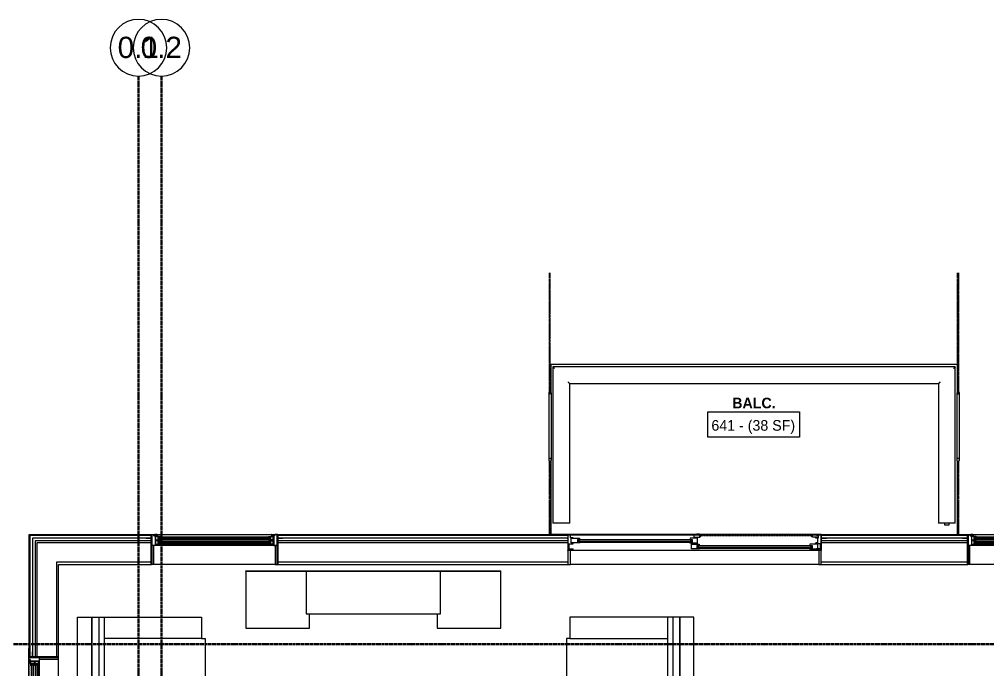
# Model space of a CAD drawing. Header units: inches. Extents: x -4093 to -1777, y 9773 to 12264.
# Drawn here: x -3862.9 to -3589.6, y 12080 to 12263.5 of the extents above; entities that cross this region are included whole.
import ezdxf

# ---------------------------------------------------------------- set-up
doc = ezdxf.new("R2010")
doc.units = ezdxf.units.IN
doc.header["$MEASUREMENT"] = 0
for name, pattern in [('Center 1_4_', [0.53125, 0.25, -0.09375, 0.09375, -0.09375]), ('Dash', [0.25, 0.125, -0.125]), ('Grid Line 1_2_', [0.875, 0.5, -0.125, 0.125, -0.125]), ('Hidden 1_8_', [0.1875, 0.125, -0.0625])]:
    doc.linetypes.add(name, pattern=pattern)
for name, color, linetype, lineweight in [('0-1', 7, 'Continuous', 5), ('0-2', 7, 'Continuous', 9), ('0-4', 165, 'Continuous', 5), ('A-AREA-IDEN', 2, 'Continuous', 9), ('A-DETL-CNTR', 5, 'Center 1_4_', 9), ('A-DETL-GENF', 92, 'Continuous', 18), ('A-DETL-GENF-2', 92, 'Continuous', 9), ('A-DETL-GENF-HDLN', 1, 'Dash', 9), ('A-DETL-HDLN', 90, 'Hidden 1_8_', 9), ('A-DOOR', 31, 'Continuous', 18), ('A-DOOR-4', 31, 'Continuous', 9), ('A-DOOR-FRAM-2', 31, 'Continuous', 9), ('A-FLOR-1', 7, 'Continuous', 9), ('A-FLOR-2', 192, 'Continuous', 9), ('A-FLOR-HRAL', 11, 'Continuous', 9), ('A-GLAZ', 151, 'Continuous', 18), ('A-GLAZ-1', 151, 'Continuous', 9), ('A-GLAZ-2', 151, 'Continuous', 30), ('A-WALL', 113, 'Continuous', 18), ('A-WALL-3', 113, 'Continuous', 9), ('I-FURN', 30, 'Continuous', 9), ('I-FURN-1', 7, 'Continuous', 9), ('S-BEAM', 12, 'Continuous', 9), ('S-GRID-1', 1, 'Grid Line 1_2_', 30), ('S-GRID-IDEN', 1, 'Continuous', 9), ('S-GRID-IDEN-1', 147, 'Continuous', 9)]:
    doc.layers.add(name, color=color, linetype=linetype, lineweight=lineweight)
doc.styles.add('Arial_1', font='arial.ttf', dxfattribs={"height": 6})
doc.styles.add('Century Gothic_1', font='ufonts.com_century-gothic.ttf', dxfattribs={"height": 3})
doc.styles.add('Century Gothic_B', font='GOTHICB.TTF', dxfattribs={"height": 3})

# ---------------------------------------------------------------- blocks, each defined once
blk = doc.blocks.new('Entertainment_Center_14771 - Entertainment_Center_14771-1352616-BACKGROUND - 3RD FLOOR')
at = {"layer": 'I-FURN-1'}
for p, q in [((-36, 6.12), (-19, 6.12)), ((-36, 6), (-36, 6.12)), ((-19, 6), (-36, 6)), ((-19, 6), (-36, 6)), ((-36, 6), (-36, -10)), ((-19, 6.12), (19, 6.12)), ((-19, 6), (-19, 6.12)), ((19, 6), (-19, 6)), ((19, 6), (-19, 6)), ((-19, 6), (-19, -6)), ((19, 6.12), (36, 6.12)), ((19, 6.12), (19, 6)), ((36, 6), (19, 6)), ((19, -6), (19, 6)), ((36, 6), (19, 6)), ((36, 6), (36, 6.12)), ((36, -10), (36, 6)), ((-19, -6), (19, -6)), ((-18, -10), (-18, -6)), ((18, -6), (18, -10)), ((-36, -10), (-18, -10)), ((-35.34, -10), (-35.34, -10.03)), ((-35.34, -10.03), (-34.85, -10.03)), ((-34.85, -10.03), (-34.85, -10)), ((-19.66, -10), (-19.66, -10.03)), ((-19.66, -10.03), (-18.66, -10.03)), ((-18.66, -10.03), (-18.66, -10)), ((18, -10), (36, -10)), ((18.66, -10), (18.66, -10.03)), ((18.66, -10.03), (19.66, -10.03)), ((19.66, -10.03), (19.66, -10)), ((34.85, -10), (34.85, -10.03)), ((34.85, -10.03), (35.34, -10.03)), ((35.34, -10.03), (35.34, -10))]:
    blk.add_line(p, q, dxfattribs=at)
blk = doc.blocks.new('Couch-Both_Arms-Generic - 2-1523460-BACKGROUND - 3RD FLOOR')
at = {"layer": 'I-FURN'}
for p, q in [((-24, 17.5), (-18, 17.5)), ((-24, -10), (-24, 17.5)), ((-18, 18.5), (18, 18.5)), ((-18, 17.5), (-18, 18.5)), ((-18, 17.5), (-18, -10)), ((18, 18.5), (18, 17.5)), ((18, 17.5), (24, 17.5)), ((18, -10), (18, 17.5)), ((24, 17.5), (24, -10)), ((-24, -10), (24, -10)), ((-24, -13.5), (-24, -10)), ((24, -10), (24, -13.5)), ((-24, -11.5), (24, -11.5)), ((-24, -13.5), (24, -13.5)), ((24, -13.5), (-24, -13.5))]:
    blk.add_line(p, q, dxfattribs=at)
at = {"layer": 'I-FURN-1'}
for p, q in [((-24, -17.5), (-24, -13.5)), ((24, -13.5), (24, -17.5)), ((24, -17.5), (-24, -17.5))]:
    blk.add_line(p, q, dxfattribs=at)
blk = doc.blocks.new('Couch-Both_Arms-Generic - 2-1352635-BACKGROUND - 3RD FLOOR')
at = {"layer": 'I-FURN'}
for p, q in [((-24, 13.5), (24, 13.5)), ((24, 13.5), (-24, 13.5)), ((-24, 13.5), (-24, 10)), ((-24, 11.5), (24, 11.5)), ((24, 10), (24, 13.5)), ((-24, 10), (-24, -17.5)), ((-24, 10), (24, 10)), ((-18, -17.5), (-18, 10)), ((18, 10), (18, -17.5)), ((24, -17.5), (24, 10)), ((-24, -17.5), (-18, -17.5)), ((-18, -17.5), (-18, -18.5)), ((-18, -18.5), (18, -18.5)), ((18, -18.5), (18, -17.5)), ((18, -17.5), (24, -17.5))]:
    blk.add_line(p, q, dxfattribs=at)
at = {"layer": 'I-FURN-1'}
for p, q in [((24, 17.5), (-24, 17.5)), ((-24, 17.5), (-24, 13.5)), ((24, 13.5), (24, 17.5))]:
    blk.add_line(p, q, dxfattribs=at)
blk = doc.blocks.new('CTR - 1st Phase - Unit Layouts_rvt-1-BACKGROUND - 3RD FLOOR')
at = {"layer": 'A-FLOR-1'}
blk.add_line((-3637.26, 12109.71), (-3707.39, 12109.71), dxfattribs=at)
at = {"layer": '0-2'}
blk.add_blockref('Entertainment_Center_14771 - Entertainment_Center_14771-1352616-BACKGROUND - 3RD FLOOR', (-3763.01, 12101.74), dxfattribs=at)
for name, p, rotation in [('Couch-Both_Arms-Generic - 2-1523460-BACKGROUND - 3RD FLOOR', (-3829, 12070.79), 270.0000000000335), ('Couch-Both_Arms-Generic - 2-1352635-BACKGROUND - 3RD FLOOR', (-3690, 12070.79), 270.0000000000175)]:
    blk.add_blockref(name, p, dxfattribs=dict(at, rotation=rotation))
blk = doc.blocks.new('Grid - Grid Head - Circle-1738874-BACKGROUND - 3RD FLOOR')
at = {"layer": 'S-GRID-IDEN-1'}
for start, end in [(360, 180), (180, 360)]:
    blk.add_arc((0, 0), 0.25, start, end, dxfattribs=at)
blk = doc.blocks.new('CTR - 1st Phase - Structure_rvt-1-BACKGROUND - 3RD FLOOR')
at = {"layer": 'S-GRID-1'}
for p, q in [((-3829.32, 9772.61), (-3829.32, 12247.5)), ((-3822.82, 9772.61), (-3822.82, 12247.5)), ((-1777.25, 12087.19), (-4076.95, 12087.19))]:
    blk.add_line(p, q, dxfattribs=at)
at = {"layer": '0-4', "xscale": 31.99999999999999, "yscale": 31.99999999999999, "zscale": 31.99999999999999}
for p in [(-3829.32, 12255.5), (-3822.82, 12255.5)]:
    blk.add_blockref('Grid - Grid Head - Circle-1738874-BACKGROUND - 3RD FLOOR', p, dxfattribs=at)
at = {"layer": 'S-GRID-IDEN', "char_height": 6, "width": 14.14, "attachment_point": 1, "style": 'Arial_1'}
for s, insert in [('0.1', (-3835.2, 12258.6)), ('0.2', (-3828.7, 12258.6))]:
    blk.add_mtext(s, dxfattribs=dict(at, insert=insert))
blk = doc.blocks.new('Door-Sliding-Marvin-2_Panel_Patio_Door-Essential - LR-MARVIN ESSENTIAL SLIDING - 6_-0_X6_-10_ - 3RD FLOOR-3441016-BACKGROUND - 3RD FLOOR')
at = {"layer": 'A-DETL-GENF'}
for p, q in [((-37.25, 3.19), (-37.25, 3.23)), ((-35.75, 3.23), (-37.25, 3.23)), ((-35.91, 3.19), (-37.25, 3.19)), ((-35.91, 3.19), (-35.91, 3.08)), ((-35.75, 3.08), (-35.91, 3.08)), ((-35, 4.28), (-35.75, 4.28)), ((-35.75, 4.28), (-35.75, -0.19)), ((-35, 3.31), (-35, 4.28)), ((-34.25, 3.31), (-35, 3.31)), ((-34.81, 3.19), (-32.46, 3.19)), ((-34.81, 1.94), (-34.81, 3.19)), ((-34.25, 3.19), (-34.25, 3.31)), ((-32.38, 2.87), (-33.09, 2.87)), ((-33.09, 2.87), (-33.09, 2.12)), ((-32.98, 2.87), (-0.77, 2.87)), ((-32.98, 2.72), (-32.98, 2.87)), ((-32.46, 3.19), (-32.38, 2.87)), ((-1.29, 3.19), (-1.38, 2.87)), ((-1.38, 2.87), (-0.66, 2.87)), ((0.87, 3.19), (-1.29, 3.19)), ((-0.77, 2.72), (-0.77, 2.87)), ((-0.66, 2.87), (-0.66, 2.12)), ((-0.24, 4.05), (-0.24, 3.53)), ((0.34, 4.05), (-0.24, 4.05)), ((-0.24, 3.53), (1.51, 3.53)), ((0.6, 4.36), (0.34, 4.05)), ((1.35, 4.36), (0.6, 4.36)), ((0.87, 1.72), (0.87, 3.19)), ((1.35, 4.05), (1.35, 4.36)), ((1.35, 4.05), (1.51, 4.05)), ((1.51, 3.69), (1.51, 4.05)), ((1.71, 3.69), (1.51, 3.69)), ((1.51, 3.65), (1.75, 3.65)), ((1.51, 3.53), (1.51, 3.65)), ((1.64, 3.83), (1.64, 3.94)), ((1.75, 3.94), (1.64, 3.94)), ((1.64, 3.83), (1.71, 3.83)), ((1.71, 3.83), (1.71, 3.69)), ((1.75, 3.65), (1.75, 3.94)), ((33.01, 3.94), (33.12, 3.94)), ((33.01, 3.65), (33.01, 3.94)), ((33.25, 3.65), (33.01, 3.65)), ((33.12, 3.83), (33.05, 3.83)), ((33.05, 3.83), (33.05, 3.69)), ((33.05, 3.69), (33.25, 3.69)), ((33.12, 3.83), (33.12, 3.94)), ((33.25, 3.69), (33.25, 4.05)), ((33.41, 4.05), (33.25, 4.05)), ((33.25, 3.53), (33.25, 3.65)), ((35, 3.53), (33.25, 3.53)), ((33.41, 4.05), (33.41, 4.36)), ((33.41, 4.36), (34.16, 4.36)), ((34.16, 4.36), (34.42, 4.05)), ((34.25, 3.19), (34.25, 3.31)), ((34.25, 3.31), (35, 3.31)), ((34.81, 3.19), (34.25, 3.19)), ((34.42, 4.05), (35, 4.05)), ((34.81, 1.94), (34.81, 3.19)), ((35, 4.28), (35.75, 4.28)), ((35, 3.31), (35, 4.28)), ((35.75, 4.28), (35.75, -0.19)), ((35.75, 3.23), (37.25, 3.23)), ((35.75, 3.08), (35.9, 3.08)), ((35.9, 3.19), (35.9, 3.08)), ((35.9, 3.19), (37.25, 3.19)), ((37.25, 3.19), (37.25, 3.23)), ((-35.5, 1.62), (-35.5, 0.25)), ((-35.5, 1.62), (-34.25, 1.62)), ((-35.5, 0.25), (-34.39, 0.25)), ((-32.41, 1.94), (-34.81, 1.94)), ((-34.39, 0.25), (-34.25, 0.1)), ((-34.25, 1.62), (-34.25, 1.94)), ((-34.25, -0.19), (-34.25, 0.1)), ((-33.09, 2.12), (-32.34, 2.12)), ((-32.98, 2.72), (-0.77, 2.72)), ((-32.98, 2.27), (-0.77, 2.27)), ((-32.98, 2.27), (-32.98, 2.12)), ((-32.98, 2.12), (-0.77, 2.12)), ((-32.87, 2.72), (-32.87, 2.27)), ((-32.61, 2.72), (-32.61, 2.27)), ((-32.34, 2), (-32.41, 1.94)), ((-32.34, 2.12), (-32.34, 2)), ((-0.66, 2.12), (-1.41, 2.12)), ((-1.41, 2.12), (-1.41, 2)), ((-1.41, 2), (-1.34, 1.94)), ((-1.34, 1.94), (0.87, 1.94)), ((-1.14, 2.72), (-1.14, 2.27)), ((-0.88, 2.72), (-0.88, 2.27)), ((0.24, 1.82), (-0.88, 1.72)), ((-0.88, 0.25), (-0.88, 1.72)), ((-0.88, 1.5), (1.29, 1.5)), ((1.34, 0.25), (-0.88, 0.25)), ((-0.77, 2.27), (-0.77, 2.12)), ((-0.43, 1.68), (0.43, 1.76)), ((-0.43, 1.58), (-0.43, 1.68)), ((-0.24, 1.58), (-0.43, 1.58)), ((-0.24, 1.62), (0.87, 1.72)), ((-0.24, 1.62), (-0.24, 1.7)), ((-0.24, 1.51), (-0.24, 1.58)), ((0.24, 1.93), (0.24, 1.86)), ((0.24, 1.86), (0.43, 1.86)), ((0.24, 1.82), (0.24, 1.74)), ((0.43, 1.86), (0.43, 1.76)), ((0.66, 1.19), (0.66, 0.44)), ((1.37, 1.19), (0.66, 1.19)), ((0.66, 0.44), (1.41, 0.44)), ((0.77, 1.19), (33.04, 1.19)), ((0.77, 1.04), (0.77, 1.19)), ((0.77, 1.04), (33.04, 1.04)), ((0.77, 0.58), (33.04, 0.58)), ((0.77, 0.58), (0.77, 0.44)), ((0.77, 0.44), (33.04, 0.44)), ((0.88, 1.04), (0.88, 0.58)), ((1.14, 1.04), (1.14, 0.58)), ((1.29, 1.5), (1.37, 1.19)), ((1.41, 0.31), (1.34, 0.25)), ((1.41, 0.44), (1.41, 0.31)), ((33.16, 0.44), (32.41, 0.44)), ((32.41, 0.44), (32.41, 0.31)), ((32.41, 0.31), (32.47, 0.25)), ((32.52, 1.5), (32.44, 1.19)), ((32.44, 1.19), (33.16, 1.19)), ((32.47, 0.25), (34.84, 0.25)), ((34.84, 1.5), (32.52, 1.5)), ((32.68, 1.04), (32.68, 0.58)), ((32.93, 1.04), (32.93, 0.58)), ((33.04, 1.04), (33.04, 1.19)), ((33.04, 0.58), (33.04, 0.44)), ((33.16, 1.19), (33.16, 0.44)), ((34.81, 1.94), (34.25, 1.94)), ((34.25, 1.62), (34.25, 1.94)), ((35.5, 1.62), (34.25, 1.62)), ((34.39, 0.25), (34.25, 0.1)), ((34.25, -0.19), (34.25, 0.1)), ((35.5, 0.25), (34.39, 0.25)), ((34.84, 0.25), (34.84, 1.5)), ((35.5, 1.62), (35.5, 0.25)), ((-35.75, -0.19), (-34.25, -0.19)), ((35.75, -0.19), (34.25, -0.19))]:
    blk.add_line(p, q, dxfattribs=at)
at = {"layer": 'A-DETL-GENF-2'}
for p, q in [((-32.87, 2.72), (-32.87, 2.27)), ((-32.61, 2.72), (-32.61, 2.27))]:
    blk.add_line(p, q, dxfattribs=at)
at = {"layer": 'A-DETL-GENF-HDLN'}
blk.add_line((1.75, 3.94), (33.01, 3.94), dxfattribs=at)
at = {"layer": 'A-DOOR'}
for p, q in [((-35.06, -0.22), (-35.75, -0.22)), ((-35.75, -0.22), (-35.75, -4.19)), ((-35.06, -4.19), (-35.06, -0.22)), ((35.06, -0.22), (35.06, -4.19)), ((35.75, -0.22), (35.06, -0.22)), ((35.75, -4.19), (35.75, -0.22)), ((-35.75, -4.19), (-35.06, -4.19)), ((35.06, -4.19), (35.75, -4.19))]:
    blk.add_line(p, q, dxfattribs=at)
at = {"layer": 'A-DOOR-4'}
for p, q in [((-35.75, 4.25), (-40.68, 4.25)), ((-40.68, 4.25), (-40.68, 4.19)), ((-35.75, 4.25), (35.75, 4.25)), ((-35.75, 4.19), (-35.75, 4.25)), ((-35.75, 4.19), (35.75, 4.19)), ((35.75, 4.25), (35.75, 4.19))]:
    blk.add_line(p, q, dxfattribs=at)
at = {"layer": 'A-DOOR-FRAM-2'}
for p, q in [((35.75, 4.28), (-35.75, 4.28)), ((-35.75, 4.28), (-35.75, -0.19)), ((35.75, -0.19), (35.75, 4.28)), ((-35.75, -0.19), (35.75, -0.19))]:
    blk.add_line(p, q, dxfattribs=at)
blk = doc.blocks.new('Window-Double_Hung-Marvin-Essential - 2-WIDE _TEMP ALL LOW_ ESDH3066-3454268-BACKGROUND - 3RD FLOOR')
at = {"layer": 'A-DETL-GENF'}
for p, q in [((-19.25, 3.23), (-19.25, 3.19)), ((-17.75, 3.23), (-19.25, 3.23)), ((-19.25, 3.19), (-17.9, 3.19)), ((-17.9, 3.19), (-17.9, 3.08)), ((-17.9, 3.08), (-17.75, 3.08)), ((-17.75, 4.28), (-17.16, 4.28)), ((-17.75, 4.28), (-17.75, 1.19)), ((-17.08, 3.87), (-17.16, 4.28)), ((-17.08, 3.87), (-16.19, 3.87)), ((-16.85, 4.25), (-16.85, 3.87)), ((-16.3, 4.25), (-16.85, 4.25)), ((-16.38, 3.77), (-16.72, 3.77)), ((-16.72, 3.77), (-16.72, 1.19)), ((-15.34, 3.69), (-16.56, 3.69)), ((-16.56, 2.75), (-16.56, 3.69)), ((-16.56, 2.75), (-15.34, 2.75)), ((-16.38, 3.87), (-16.38, 3.77)), ((-16.3, 4.01), (-16.3, 4.25)), ((-16.18, 4.01), (-16.3, 4.01)), ((-16.19, 3.97), (-16.1, 3.97)), ((-16.19, 3.87), (-16.19, 3.97)), ((-16.18, 4.22), (-16.1, 4.22)), ((-16.18, 4.22), (-16.18, 4.01)), ((-16.1, 3.97), (-16.1, 4.22)), ((-15.94, 2.87), (-15.94, 3.59)), ((-15.94, 3.59), (-15.28, 3.59)), ((-15.28, 2.87), (-15.94, 2.87)), ((15.84, 3.57), (-15.84, 3.57)), ((-15.84, 2.88), (-15.84, 3.57)), ((15.84, 3.45), (-15.84, 3.45)), ((15.84, 3.01), (-15.84, 3.01)), ((15.84, 2.88), (-15.84, 2.88)), ((-15.54, 3.01), (-15.54, 3.45)), ((-15.34, 3.69), (-15.28, 3.63)), ((-15.34, 2.75), (-15.28, 2.81)), ((-15.28, 3.59), (-15.28, 3.63)), ((-15.28, 2.81), (-15.28, 2.87)), ((15.34, 3.69), (15.28, 3.63)), ((15.28, 3.59), (15.28, 3.63)), ((15.94, 3.59), (15.28, 3.59)), ((15.28, 2.81), (15.28, 2.87)), ((15.28, 2.87), (15.94, 2.87)), ((15.34, 2.75), (15.28, 2.81)), ((15.34, 3.69), (16.56, 3.69)), ((16.56, 2.75), (15.34, 2.75)), ((15.54, 3.01), (15.54, 3.45)), ((15.84, 2.88), (15.84, 3.57)), ((15.94, 2.87), (15.94, 3.59)), ((16.18, 4.22), (16.1, 4.22)), ((16.1, 3.97), (16.1, 4.22)), ((16.19, 3.97), (16.1, 3.97)), ((16.18, 4.22), (16.18, 4.01)), ((16.18, 4.01), (16.3, 4.01)), ((16.19, 3.87), (16.19, 3.97)), ((17.08, 3.87), (16.19, 3.87)), ((16.3, 4.01), (16.3, 4.25)), ((16.3, 4.25), (16.85, 4.25)), ((16.38, 3.87), (16.38, 3.77)), ((16.38, 3.77), (16.72, 3.77)), ((16.56, 2.75), (16.56, 3.69)), ((16.72, 3.77), (16.72, 1.19)), ((16.85, 4.25), (16.85, 3.87)), ((17.08, 3.87), (17.16, 4.28)), ((17.75, 4.28), (17.16, 4.28)), ((17.75, 4.28), (17.75, 1.19)), ((17.75, 3.23), (19.25, 3.23)), ((17.9, 3.08), (17.75, 3.08)), ((17.9, 3.19), (17.9, 3.08)), ((19.25, 3.19), (17.9, 3.19)), ((19.25, 3.23), (19.25, 3.19)), ((-16.72, 1.19), (-17.75, 1.19)), ((-15.34, 2.47), (-16.56, 2.47)), ((-16.56, 1.53), (-16.56, 2.47)), ((-16.56, 1.53), (-15.34, 1.53)), ((-15.94, 1.65), (-15.94, 2.37)), ((-15.94, 2.37), (-15.28, 2.37)), ((-15.28, 1.65), (-15.94, 1.65)), ((15.84, 2.35), (-15.84, 2.35)), ((-15.84, 1.66), (-15.84, 2.35)), ((15.84, 2.23), (-15.84, 2.23)), ((15.84, 1.79), (-15.84, 1.79)), ((15.84, 1.66), (-15.84, 1.66)), ((-15.54, 1.79), (-15.54, 2.23)), ((-15.34, 2.47), (-15.28, 2.41)), ((-15.34, 1.53), (-15.28, 1.59)), ((-15.28, 2.37), (-15.28, 2.41)), ((-15.28, 1.59), (-15.28, 1.65)), ((15.34, 2.47), (15.28, 2.41)), ((15.28, 2.37), (15.28, 2.41)), ((15.94, 2.37), (15.28, 2.37)), ((15.28, 1.59), (15.28, 1.65)), ((15.28, 1.65), (15.94, 1.65)), ((15.34, 1.53), (15.28, 1.59)), ((15.34, 2.47), (16.56, 2.47)), ((16.56, 1.53), (15.34, 1.53)), ((15.54, 1.79), (15.54, 2.23)), ((15.84, 1.66), (15.84, 2.35)), ((15.94, 1.65), (15.94, 2.37)), ((16.56, 1.53), (16.56, 2.47)), ((16.72, 1.19), (17.75, 1.19))]:
    blk.add_line(p, q, dxfattribs=at)
at = {"layer": 'A-DETL-GENF-HDLN'}
blk.add_line((16.1, 4.22), (-16.5, 4.22), dxfattribs=at)
at = {"layer": 'A-GLAZ'}
for p, q in [((-17.13, 1.16), (-17.13, -4.19)), ((17.12, -4.19), (17.12, 1.16)), ((-17.13, -4.19), (-17.75, -4.19)), ((17.12, -4.19), (17.75, -4.19))]:
    blk.add_line(p, q, dxfattribs=at)
at = {"layer": 'A-GLAZ-1'}
for p, q in [((17.75, 4.28), (-17.75, 4.28)), ((20.21, 4.25), (17.75, 4.25)), ((17.75, 4.19), (20.21, 4.19)), ((20.21, 4.19), (20.21, 4.25)), ((-17.75, 1.19), (17.75, 1.19)), ((-17.75, -4.19), (17.75, -4.19))]:
    blk.add_line(p, q, dxfattribs=at)
at = {"layer": 'A-GLAZ-2'}
for p, q in [((-17.75, 4.28), (-17.75, 1.19)), ((17.75, 1.19), (17.75, 4.28)), ((-17.75, 1.16), (-17.75, -4.19)), ((17.75, -4.19), (17.75, 1.16))]:
    blk.add_line(p, q, dxfattribs=at)
blk = doc.blocks.new('Window-Double_Hung-Marvin-Essential - 1-WIDE _TEMP LOWER_ ESDH3066-3454269-BACKGROUND - 3RD FLOOR')
at = {"layer": 'A-DETL-GENF'}
for p, q in [((-16.72, -1.19), (-17.75, -1.19)), ((-17.75, -4.28), (-17.75, -1.19)), ((-16.72, -3.77), (-16.72, -1.19)), ((-16.56, -1.53), (-15.34, -1.53)), ((-16.56, -1.53), (-16.56, -2.47)), ((-15.34, -2.47), (-16.56, -2.47)), ((-15.28, -1.65), (-15.94, -1.65)), ((-15.94, -1.65), (-15.94, -2.37)), ((-15.94, -2.37), (-15.28, -2.37)), ((15.84, -1.66), (-15.84, -1.66)), ((-15.84, -1.66), (-15.84, -2.35)), ((15.84, -1.79), (-15.84, -1.79)), ((15.84, -2.23), (-15.84, -2.23)), ((15.84, -2.35), (-15.84, -2.35)), ((-15.54, -1.79), (-15.54, -2.23)), ((-15.34, -1.53), (-15.28, -1.59)), ((-15.34, -2.47), (-15.28, -2.41)), ((-15.28, -1.59), (-15.28, -1.65)), ((-15.28, -2.37), (-15.28, -2.41)), ((15.34, -1.53), (15.28, -1.59)), ((15.28, -1.59), (15.28, -1.65)), ((15.28, -1.65), (15.94, -1.65)), ((15.28, -2.37), (15.28, -2.41)), ((15.94, -2.37), (15.28, -2.37)), ((15.34, -2.47), (15.28, -2.41)), ((16.56, -1.53), (15.34, -1.53)), ((15.34, -2.47), (16.56, -2.47)), ((15.54, -1.79), (15.54, -2.23)), ((15.84, -1.66), (15.84, -2.35)), ((15.94, -1.65), (15.94, -2.37)), ((16.56, -1.53), (16.56, -2.47)), ((16.72, -3.77), (16.72, -1.19)), ((16.72, -1.19), (17.75, -1.19)), ((17.75, -4.28), (17.75, -1.19)), ((-19.25, -3.23), (-19.25, -3.19)), ((-19.25, -3.19), (-17.9, -3.19)), ((-17.75, -3.23), (-19.25, -3.23)), ((-17.9, -3.19), (-17.9, -3.08)), ((-17.9, -3.08), (-17.75, -3.08)), ((-17.75, -4.28), (-17.16, -4.28)), ((-17.08, -3.87), (-17.16, -4.28)), ((-17.08, -3.87), (-16.19, -3.87)), ((-16.85, -4.25), (-16.85, -3.87)), ((-16.3, -4.25), (-16.85, -4.25)), ((-16.38, -3.77), (-16.72, -3.77)), ((-16.56, -2.75), (-15.34, -2.75)), ((-16.56, -2.75), (-16.56, -3.69)), ((-15.34, -3.69), (-16.56, -3.69)), ((-16.38, -3.87), (-16.38, -3.77)), ((-16.18, -4.01), (-16.3, -4.01)), ((-16.3, -4.01), (-16.3, -4.25)), ((-16.19, -3.87), (-16.19, -3.97)), ((-16.19, -3.97), (-16.1, -3.97)), ((-16.18, -4.22), (-16.18, -4.01)), ((-16.18, -4.22), (-16.1, -4.22)), ((-16.1, -3.97), (-16.1, -4.22)), ((-15.28, -2.87), (-15.94, -2.87)), ((-15.94, -2.87), (-15.94, -3.59)), ((-15.94, -3.59), (-15.28, -3.59)), ((15.84, -2.88), (-15.84, -2.88)), ((-15.84, -2.88), (-15.84, -3.57)), ((15.84, -3.01), (-15.84, -3.01)), ((15.84, -3.45), (-15.84, -3.45)), ((15.84, -3.57), (-15.84, -3.57)), ((-15.54, -3.01), (-15.54, -3.45)), ((-15.34, -2.75), (-15.28, -2.81)), ((-15.34, -3.69), (-15.28, -3.63)), ((-15.28, -2.81), (-15.28, -2.87)), ((-15.28, -3.59), (-15.28, -3.63)), ((15.34, -2.75), (15.28, -2.81)), ((15.28, -2.81), (15.28, -2.87)), ((15.28, -2.87), (15.94, -2.87)), ((15.28, -3.59), (15.28, -3.63)), ((15.94, -3.59), (15.28, -3.59)), ((15.34, -3.69), (15.28, -3.63)), ((16.56, -2.75), (15.34, -2.75)), ((15.34, -3.69), (16.56, -3.69)), ((15.54, -3.01), (15.54, -3.45)), ((15.84, -2.88), (15.84, -3.57)), ((15.94, -2.87), (15.94, -3.59)), ((16.19, -3.97), (16.1, -3.97)), ((16.1, -3.97), (16.1, -4.22)), ((16.18, -4.22), (16.1, -4.22)), ((16.18, -4.22), (16.18, -4.01)), ((16.18, -4.01), (16.3, -4.01)), ((17.08, -3.87), (16.19, -3.87)), ((16.19, -3.87), (16.19, -3.97)), ((16.3, -4.01), (16.3, -4.25)), ((16.3, -4.25), (16.85, -4.25)), ((16.38, -3.87), (16.38, -3.77)), ((16.38, -3.77), (16.72, -3.77)), ((16.56, -2.75), (16.56, -3.69)), ((16.85, -4.25), (16.85, -3.87)), ((17.08, -3.87), (17.16, -4.28)), ((17.75, -4.28), (17.16, -4.28)), ((17.9, -3.08), (17.75, -3.08)), ((17.75, -3.23), (19.25, -3.23)), ((17.9, -3.19), (17.9, -3.08)), ((19.25, -3.19), (17.9, -3.19)), ((19.25, -3.23), (19.25, -3.19))]:
    blk.add_line(p, q, dxfattribs=at)
at = {"layer": 'A-DETL-GENF-HDLN'}
blk.add_line((16.1, -4.22), (-16.5, -4.22), dxfattribs=at)
at = {"layer": 'A-GLAZ'}
for p, q in [((-17.13, 4.19), (-17.75, 4.19)), ((-17.13, -1.16), (-17.13, 4.19)), ((17.12, 4.19), (17.75, 4.19)), ((17.12, 4.19), (17.12, -1.16))]:
    blk.add_line(p, q, dxfattribs=at)
at = {"layer": 'A-GLAZ-1'}
for p, q in [((-17.75, 4.19), (17.75, 4.19)), ((-17.75, -1.19), (17.75, -1.19)), ((17.75, -4.28), (-17.75, -4.28)), ((17.75, -4.19), (20.46, -4.19)), ((20.46, -4.25), (17.75, -4.25)), ((20.46, -4.19), (20.46, -4.25))]:
    blk.add_line(p, q, dxfattribs=at)
at = {"layer": 'A-GLAZ-2'}
for p, q in [((-17.75, -1.16), (-17.75, 4.19)), ((17.75, 4.19), (17.75, -1.16)), ((-17.75, -4.28), (-17.75, -1.19)), ((17.75, -1.19), (17.75, -4.28))]:
    blk.add_line(p, q, dxfattribs=at)
blk = doc.blocks.new('Window-Double_Hung-Marvin-Essential - 1-WIDE _TEMP ALL_ ESDH3066-3454292-BACKGROUND - 3RD FLOOR')
at = {"layer": 'A-DETL-GENF'}
for p, q in [((-16.72, -1.19), (-17.75, -1.19)), ((-17.75, -4.28), (-17.75, -1.19)), ((-16.72, -3.77), (-16.72, -1.19)), ((-16.56, -1.53), (-15.34, -1.53)), ((-16.56, -1.53), (-16.56, -2.47)), ((-15.34, -2.47), (-16.56, -2.47)), ((-15.28, -1.65), (-15.94, -1.65)), ((-15.94, -1.65), (-15.94, -2.37)), ((-15.94, -2.37), (-15.28, -2.37)), ((15.84, -1.66), (-15.84, -1.66)), ((-15.84, -1.66), (-15.84, -2.35)), ((15.84, -1.79), (-15.84, -1.79)), ((15.84, -2.23), (-15.84, -2.23)), ((15.84, -2.35), (-15.84, -2.35)), ((-15.54, -1.79), (-15.54, -2.23)), ((-15.34, -1.53), (-15.28, -1.59)), ((-15.34, -2.47), (-15.28, -2.41)), ((-15.28, -1.59), (-15.28, -1.65)), ((-15.28, -2.37), (-15.28, -2.41)), ((15.34, -1.53), (15.28, -1.59)), ((15.28, -1.59), (15.28, -1.65)), ((15.28, -1.65), (15.94, -1.65)), ((15.28, -2.37), (15.28, -2.41)), ((15.94, -2.37), (15.28, -2.37)), ((15.34, -2.47), (15.28, -2.41)), ((16.56, -1.53), (15.34, -1.53)), ((15.34, -2.47), (16.56, -2.47)), ((15.54, -1.79), (15.54, -2.23)), ((15.84, -1.66), (15.84, -2.35)), ((15.94, -1.65), (15.94, -2.37)), ((16.56, -1.53), (16.56, -2.47)), ((16.72, -3.77), (16.72, -1.19)), ((16.72, -1.19), (17.75, -1.19)), ((17.75, -4.28), (17.75, -1.19)), ((-19.25, -3.23), (-19.25, -3.19)), ((-19.25, -3.19), (-17.9, -3.19)), ((-17.75, -3.23), (-19.25, -3.23)), ((-17.9, -3.19), (-17.9, -3.08)), ((-17.9, -3.08), (-17.75, -3.08)), ((-17.75, -4.28), (-17.16, -4.28)), ((-17.08, -3.87), (-17.16, -4.28)), ((-17.08, -3.87), (-16.19, -3.87)), ((-16.85, -4.25), (-16.85, -3.87)), ((-16.3, -4.25), (-16.85, -4.25)), ((-16.38, -3.77), (-16.72, -3.77)), ((-16.56, -2.75), (-15.34, -2.75)), ((-16.56, -2.75), (-16.56, -3.69)), ((-15.34, -3.69), (-16.56, -3.69)), ((-16.38, -3.87), (-16.38, -3.77)), ((-16.18, -4.01), (-16.3, -4.01)), ((-16.3, -4.01), (-16.3, -4.25)), ((-16.19, -3.87), (-16.19, -3.97)), ((-16.19, -3.97), (-16.1, -3.97)), ((-16.18, -4.22), (-16.18, -4.01)), ((-16.18, -4.22), (-16.1, -4.22)), ((-16.1, -3.97), (-16.1, -4.22)), ((-15.28, -2.87), (-15.94, -2.87)), ((-15.94, -2.87), (-15.94, -3.59)), ((-15.94, -3.59), (-15.28, -3.59)), ((15.84, -2.88), (-15.84, -2.88)), ((-15.84, -2.88), (-15.84, -3.57)), ((15.84, -3.01), (-15.84, -3.01)), ((15.84, -3.45), (-15.84, -3.45)), ((15.84, -3.57), (-15.84, -3.57)), ((-15.54, -3.01), (-15.54, -3.45)), ((-15.34, -2.75), (-15.28, -2.81)), ((-15.34, -3.69), (-15.28, -3.63)), ((-15.28, -2.81), (-15.28, -2.87)), ((-15.28, -3.59), (-15.28, -3.63)), ((15.34, -2.75), (15.28, -2.81)), ((15.28, -2.81), (15.28, -2.87)), ((15.28, -2.87), (15.94, -2.87)), ((15.28, -3.59), (15.28, -3.63)), ((15.94, -3.59), (15.28, -3.59)), ((15.34, -3.69), (15.28, -3.63)), ((16.56, -2.75), (15.34, -2.75)), ((15.34, -3.69), (16.56, -3.69)), ((15.54, -3.01), (15.54, -3.45)), ((15.84, -2.88), (15.84, -3.57)), ((15.94, -2.87), (15.94, -3.59)), ((16.19, -3.97), (16.1, -3.97)), ((16.1, -3.97), (16.1, -4.22)), ((16.18, -4.22), (16.1, -4.22)), ((16.18, -4.22), (16.18, -4.01)), ((16.18, -4.01), (16.3, -4.01)), ((17.08, -3.87), (16.19, -3.87)), ((16.19, -3.87), (16.19, -3.97)), ((16.3, -4.01), (16.3, -4.25)), ((16.3, -4.25), (16.85, -4.25)), ((16.38, -3.87), (16.38, -3.77)), ((16.38, -3.77), (16.72, -3.77)), ((16.56, -2.75), (16.56, -3.69)), ((16.85, -4.25), (16.85, -3.87)), ((17.08, -3.87), (17.16, -4.28)), ((17.75, -4.28), (17.16, -4.28)), ((17.9, -3.08), (17.75, -3.08)), ((17.75, -3.23), (19.25, -3.23)), ((17.9, -3.19), (17.9, -3.08)), ((19.25, -3.19), (17.9, -3.19)), ((19.25, -3.23), (19.25, -3.19))]:
    blk.add_line(p, q, dxfattribs=at)
at = {"layer": 'A-DETL-GENF-HDLN'}
blk.add_line((16.1, -4.22), (-16.5, -4.22), dxfattribs=at)
at = {"layer": 'A-GLAZ'}
for p, q in [((-17.13, 4.19), (-17.75, 4.19)), ((-17.13, -1.16), (-17.13, 4.19)), ((17.12, 4.19), (17.75, 4.19)), ((17.12, 4.19), (17.12, -1.16))]:
    blk.add_line(p, q, dxfattribs=at)
at = {"layer": 'A-GLAZ-1'}
for p, q in [((-17.75, 4.19), (17.75, 4.19)), ((-17.75, -1.19), (17.75, -1.19)), ((17.75, -4.28), (-17.75, -4.28)), ((17.75, -4.19), (19.62, -4.19)), ((19.62, -4.25), (17.75, -4.25)), ((19.62, -4.19), (19.62, -4.25))]:
    blk.add_line(p, q, dxfattribs=at)
at = {"layer": 'A-GLAZ-2'}
for p, q in [((-17.75, -1.16), (-17.75, 4.19)), ((17.75, 4.19), (17.75, -1.16)), ((-17.75, -4.28), (-17.75, -1.19)), ((17.75, -1.19), (17.75, -4.28))]:
    blk.add_line(p, q, dxfattribs=at)
blk = doc.blocks.new('Railing - Baluster_01-2700443-BACKGROUND - 3RD FLOOR')
at = {"layer": 'A-FLOR-HRAL'}
for p, q in [((-0.59, 1.18), (0.59, 1.18)), ((-0.59, 0.59), (-0.59, 1.18)), ((0.59, 1.18), (0.59, 0.59))]:
    blk.add_line(p, q, dxfattribs=at)
blk = doc.blocks.new('Railing - Railing-3415196-BACKGROUND - 3RD FLOOR')
at = {"layer": 'A-FLOR-HRAL'}
for p, q in [((-3598.75, 12165.45), (-3712.3, 12165.45)), ((-3712.3, 12165.45), (-3712.3, 12121.34)), ((-3598.75, 12121.34), (-3598.75, 12165.45)), ((-3707.57, 12160.73), (-3603.47, 12160.73)), ((-3707.57, 12121.34), (-3707.57, 12160.73)), ((-3603.47, 12160.73), (-3603.47, 12121.34)), ((-3711.83, 12121.34), (-3712.3, 12121.34)), ((-3708.05, 12121.34), (-3711.83, 12121.34)), ((-3707.57, 12121.34), (-3708.05, 12121.34)), ((-3603, 12121.34), (-3603.47, 12121.34)), ((-3599.22, 12121.34), (-3603, 12121.34)), ((-3598.75, 12121.34), (-3599.22, 12121.34))]:
    blk.add_line(p, q, dxfattribs=at)
for points, knots in [([(-3712.3, 12165.45), (-3712.3, 12165.45), (-3712.29, 12165.44), (-3712.26, 12165.42), (-3712.24, 12165.39), (-3712.21, 12165.36), (-3712.18, 12165.33), (-3712.15, 12165.31), (-3712.11, 12165.27), (-3712.07, 12165.22), (-3712.04, 12165.19), (-3712, 12165.15), (-3711.93, 12165.08), (-3711.87, 12165.02), (-3711.83, 12164.98)], [0, 0, 0, 0, 0.166667, 0.25, 0.333333, 0.416667, 0.458333, 0.5, 0.583333, 0.666667, 0.708333, 0.75, 0.833333, 1, 1, 1, 1]), ([(-3598.75, 12165.45), (-3598.75, 12165.45), (-3598.76, 12165.44), (-3598.78, 12165.42), (-3598.81, 12165.39), (-3598.84, 12165.36), (-3598.87, 12165.33), (-3598.89, 12165.31), (-3598.93, 12165.27), (-3598.98, 12165.22), (-3599.01, 12165.19), (-3599.05, 12165.15), (-3599.12, 12165.08), (-3599.18, 12165.02), (-3599.22, 12164.98)], [0, 0, 0, 0, 0.166667, 0.25, 0.333333, 0.416667, 0.458333, 0.5, 0.583333, 0.666667, 0.708333, 0.75, 0.833333, 1, 1, 1, 1]), ([(-3708.05, 12161.2), (-3708, 12161.16), (-3707.94, 12161.1), (-3707.87, 12161.02), (-3707.82, 12160.97), (-3707.78, 12160.94), (-3707.75, 12160.9), (-3707.72, 12160.87), (-3707.69, 12160.84), (-3707.66, 12160.82), (-3707.64, 12160.79), (-3707.61, 12160.76), (-3707.58, 12160.74), (-3707.57, 12160.73), (-3707.57, 12160.73)], [0, 0, 0, 0, 0.166667, 0.25, 0.333333, 0.375, 0.416667, 0.5, 0.541667, 0.583333, 0.666667, 0.75, 0.833333, 1, 1, 1, 1]), ([(-3603, 12161.2), (-3603.04, 12161.16), (-3603.1, 12161.1), (-3603.18, 12161.02), (-3603.23, 12160.97), (-3603.26, 12160.94), (-3603.3, 12160.9), (-3603.33, 12160.87), (-3603.36, 12160.84), (-3603.38, 12160.82), (-3603.41, 12160.79), (-3603.44, 12160.76), (-3603.47, 12160.74), (-3603.47, 12160.73), (-3603.47, 12160.73)], [0, 0, 0, 0, 0.166667, 0.25, 0.333333, 0.375, 0.416667, 0.5, 0.541667, 0.583333, 0.666667, 0.75, 0.833333, 1, 1, 1, 1])]:
    blk.add_open_spline(points, degree=3, knots=knots, dxfattribs=at)
at = {"rotation": 180}
blk.add_blockref('Railing - Baluster_01-2700443-BACKGROUND - 3RD FLOOR', (-3601.11, 12121.93), dxfattribs=at)
blk = doc.blocks.new('Walls 35 - Walls 1-3379554-BACKGROUND - 3RD FLOOR')
at = {"layer": 'S-BEAM'}
for p, q in [((-3598.3, 12158.13), (-3598.3, 12139.19)), ((-3597.55, 12139.19), (-3597.55, 12158.13))]:
    blk.add_line(p, q, dxfattribs=at)
at = {"layer": 'S-BEAM', "flags": 128}
for points in [[(-3597.55, 12139.19), (-3597.56, 12139.29), (-3597.6, 12139.38), (-3597.65, 12139.46), (-3597.72, 12139.52), (-3597.8, 12139.57), (-3597.88, 12139.59), (-3597.97, 12139.59), (-3598.06, 12139.57), (-3598.14, 12139.52), (-3598.21, 12139.46), (-3598.26, 12139.38), (-3598.29, 12139.29), (-3598.3, 12139.19)], [(-3598.3, 12139.19), (-3598.29, 12139.09), (-3598.26, 12139), (-3598.21, 12138.92), (-3598.14, 12138.86), (-3598.06, 12138.82), (-3597.97, 12138.79), (-3597.88, 12138.79), (-3597.8, 12138.82), (-3597.72, 12138.86), (-3597.65, 12138.92), (-3597.6, 12139), (-3597.56, 12139.09), (-3597.55, 12139.19)]]:
    blk.add_lwpolyline(points, dxfattribs=at)
at = {"layer": 'S-BEAM'}
blk.add_ellipse((-3597.93, 12158.13), major_axis=(0.375, 0), ratio=0.93544, start_param=0, end_param=2.081897, dxfattribs=at)
blk = doc.blocks.new('Walls 36 - Walls 1-3379563-BACKGROUND - 3RD FLOOR')
at = {"layer": 'S-BEAM'}
for p, q in [((-3713.5, 12158.13), (-3713.5, 12139.19)), ((-3712.75, 12139.19), (-3712.75, 12158.13))]:
    blk.add_line(p, q, dxfattribs=at)
at = {"layer": 'S-BEAM', "flags": 128}
for points in [[(-3712.75, 12139.19), (-3712.76, 12139.29), (-3712.8, 12139.38), (-3712.85, 12139.46), (-3712.91, 12139.52), (-3712.99, 12139.57), (-3713.08, 12139.59), (-3713.17, 12139.59), (-3713.26, 12139.57), (-3713.34, 12139.52), (-3713.41, 12139.46), (-3713.46, 12139.38), (-3713.49, 12139.29), (-3713.5, 12139.19)], [(-3713.5, 12139.19), (-3713.49, 12139.09), (-3713.46, 12139), (-3713.41, 12138.92), (-3713.34, 12138.86), (-3713.26, 12138.82), (-3713.17, 12138.79), (-3713.08, 12138.79), (-3712.99, 12138.82), (-3712.91, 12138.86), (-3712.85, 12138.92), (-3712.8, 12139), (-3712.76, 12139.09), (-3712.75, 12139.19)]]:
    blk.add_lwpolyline(points, dxfattribs=at)
at = {"layer": 'S-BEAM'}
blk.add_ellipse((-3713.13, 12158.13), major_axis=(0.375, 0), ratio=0.93544, start_param=1.047198, end_param=3.141593, dxfattribs=at)

msp = doc.modelspace()

# ---------------------------------------------------------------- linework, layer by layer
at = {"layer": 'A-AREA-IDEN', "flags": 128}
msp.add_lwpolyline([(-3668.57, 12152.77), (-3642.73, 12152.77), (-3642.73, 12145.61), (-3668.57, 12145.61)], close=True, dxfattribs=at)
at = {"layer": 'A-DETL-CNTR'}
for p, q in [((-3713.12, 12157.73), (-3713.12, 12191.98)), ((-3597.92, 12157.73), (-3597.92, 12191.98)), ((-3713.12, 12118.09), (-3713.12, 12138.79)), ((-3597.92, 12118.09), (-3597.92, 12138.79))]:
    msp.add_line(p, q, dxfattribs=at)
at = {"layer": 'A-DETL-HDLN'}
for p, q in [((-3713.31, 12157.68), (-3713.31, 12191.98)), ((-3598.11, 12157.68), (-3598.11, 12191.98)), ((-3597.74, 12157.67), (-3597.74, 12191.98)), ((-3713.31, 12118.09), (-3713.31, 12138.84)), ((-3598.11, 12118.09), (-3598.11, 12138.84)), ((-3597.74, 12118.09), (-3597.74, 12138.85))]:
    msp.add_line(p, q, dxfattribs=at)
at = {"layer": 'A-FLOR-2'}
for p, q in [((-3712.94, 12166.09), (-3712.94, 12158.05)), ((-3598.11, 12166.09), (-3712.94, 12166.09)), ((-3598.11, 12158.06), (-3598.11, 12166.09)), ((-3712.94, 12138.85), (-3712.94, 12118.15)), ((-3598.11, 12118.09), (-3598.11, 12138.84))]:
    msp.add_line(p, q, dxfattribs=at)
at = {"layer": 'A-WALL'}
for p, q in [((-3825.61, 12117.84), (-3859.97, 12117.84)), ((-3859.97, 12117.84), (-3859.97, 12083.54)), ((-3708.07, 12117.84), (-3790.11, 12117.84)), ((-3595.21, 12117.84), (-3636.57, 12117.84)), ((-3825.61, 12117.09), (-3859.22, 12117.09)), ((-3859.22, 12117.09), (-3859.22, 12083.54)), ((-3825.61, 12116.34), (-3858.47, 12116.34)), ((-3858.47, 12116.34), (-3858.47, 12083.54)), ((-3825.61, 12115.84), (-3857.97, 12115.84)), ((-3857.97, 12115.84), (-3857.97, 12083.54)), ((-3708.07, 12117.09), (-3790.11, 12117.09)), ((-3708.07, 12116.34), (-3790.11, 12116.34)), ((-3708.07, 12115.84), (-3790.11, 12115.84)), ((-3595.21, 12117.09), (-3636.57, 12117.09)), ((-3595.21, 12116.34), (-3636.57, 12116.34)), ((-3595.21, 12115.84), (-3636.57, 12115.84)), ((-3825.61, 12110.34), (-3852.47, 12110.34)), ((-3852.47, 12110.34), (-3852.47, 12083.54)), ((-3708.07, 12110.34), (-3790.11, 12110.34)), ((-3595.21, 12110.34), (-3636.57, 12110.34))]:
    msp.add_line(p, q, dxfattribs=at)
at = {"layer": 'A-WALL-3'}
for p, q in [((-3828.32, 12118.09), (-3860.22, 12118.09)), ((-3860.22, 12118.09), (-3860.22, 12086)), ((-3708.07, 12118.09), (-3790.11, 12118.09)), ((-3597.09, 12118.09), (-3636.57, 12118.09)), ((-3825.61, 12115.06), (-3825.61, 12115.09)), ((-3790.11, 12115.09), (-3790.11, 12115.06)), ((-3595.21, 12115.06), (-3595.21, 12115.09)), ((-3708.07, 12113.68), (-3708.07, 12113.71)), ((-3636.57, 12113.71), (-3636.57, 12113.68)), ((-3851.85, 12109.71), (-3825.61, 12109.71)), ((-3851.85, 12083.54), (-3851.85, 12109.71)), ((-3790.11, 12109.71), (-3708.07, 12109.71)), ((-3636.57, 12109.71), (-3595.21, 12109.71)), ((-3857.22, 12083.54), (-3857.19, 12083.54))]:
    msp.add_line(p, q, dxfattribs=at)

# ---------------------------------------------------------------- block references
at = {"layer": '0-1'}
for name in ['CTR - 1st Phase - Structure_rvt-1-BACKGROUND - 3RD FLOOR', 'CTR - 1st Phase - Unit Layouts_rvt-1-BACKGROUND - 3RD FLOOR']:
    msp.add_blockref(name, (0, 0), dxfattribs=at)
at = {"layer": 'A-DOOR-4'}
msp.add_blockref('Door-Sliding-Marvin-2_Panel_Patio_Door-Essential - LR-MARVIN ESSENTIAL SLIDING - 6_-0_X6_-10_ - 3RD FLOOR-3441016-BACKGROUND - 3RD FLOOR', (-3672.32, 12113.9), dxfattribs=at)
at = {"layer": 'A-FLOR-HRAL'}
msp.add_blockref('Railing - Railing-3415196-BACKGROUND - 3RD FLOOR', (0, 0), dxfattribs=at)
at = {"layer": 'A-GLAZ-1'}
for name, p, rotation in [('Window-Double_Hung-Marvin-Essential - 1-WIDE _TEMP LOWER_ ESDH3066-3454269-BACKGROUND - 3RD FLOOR', (-3807.86, 12113.9), 180), ('Window-Double_Hung-Marvin-Essential - 1-WIDE _TEMP ALL_ ESDH3066-3454292-BACKGROUND - 3RD FLOOR', (-3577.46, 12113.9), 180), ('Window-Double_Hung-Marvin-Essential - 2-WIDE _TEMP ALL LOW_ ESDH3066-3454268-BACKGROUND - 3RD FLOOR', (-3856.04, 12065.79), 89.99999999999991)]:
    msp.add_blockref(name, p, dxfattribs=dict(at, rotation=rotation))
at = {"layer": 'S-BEAM'}
for name in ['Walls 36 - Walls 1-3379563-BACKGROUND - 3RD FLOOR', 'Walls 35 - Walls 1-3379554-BACKGROUND - 3RD FLOOR']:
    msp.add_blockref(name, (0, 0), dxfattribs=at)

# ---------------------------------------------------------------- texts
at = {"layer": 'A-AREA-IDEN', "char_height": 3, "attachment_point": 1}
for s, insert, width, style in [('BALC.', (-3661.69, 12156.76), 14.544, 'Century Gothic_B'), ('641 - (38 SF)', (-3667.57, 12150.44), 28.785, 'Century Gothic_1')]:
    msp.add_mtext(s, dxfattribs=dict(at, insert=insert, width=width, style=style))

doc.saveas('drawing.dxf')
